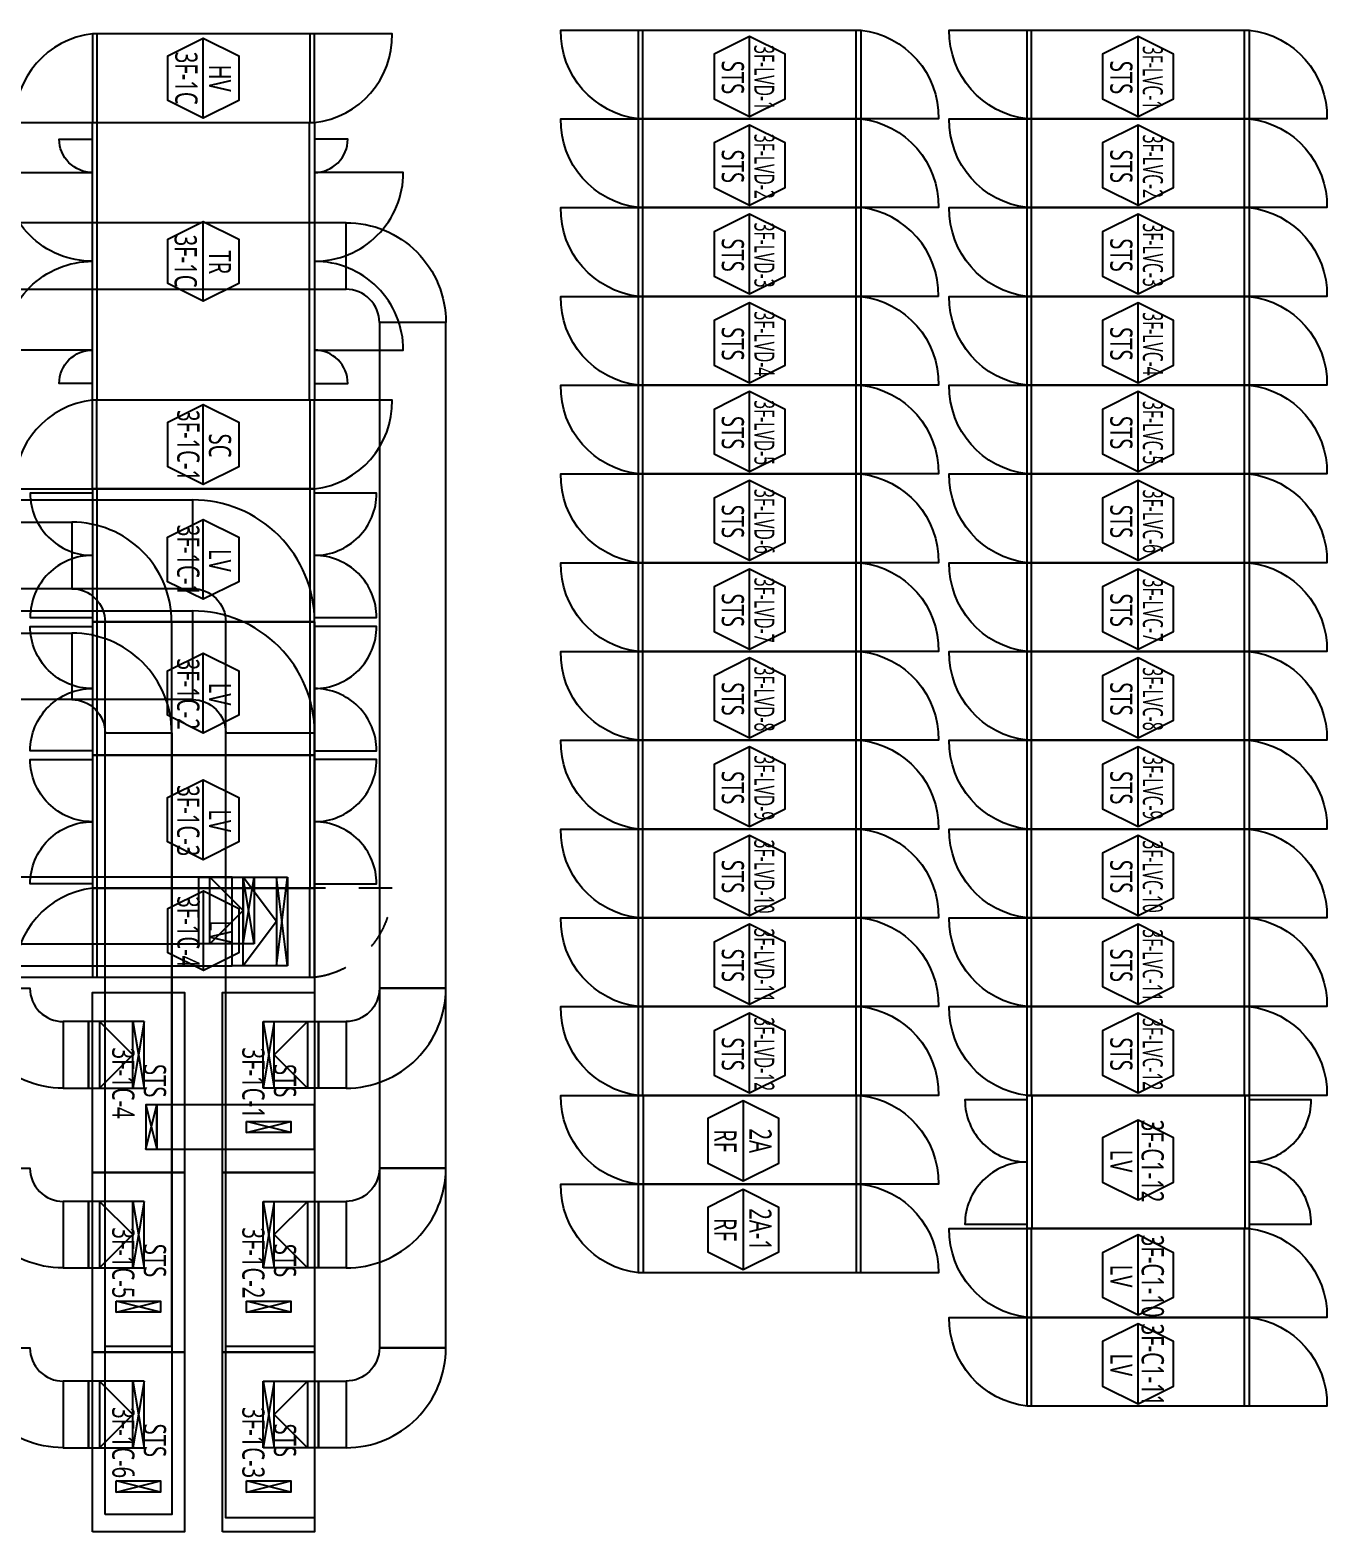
# Model space of a CAD drawing. Header units: millimetres. Extents: x -138191 to 245733, y -341087 to 835263.
# Drawn here: x -65716 to -54032, y 485705 to 499239 of the extents above; entities that cross this region are included whole.
import ezdxf
from ezdxf.enums import TextEntityAlignment as Align

# ---------------------------------------------------------------- set-up
doc = ezdxf.new("R2010")
doc.units = ezdxf.units.MM
doc.header["$LTSCALE"] = 300
doc.linetypes.add('D1', pattern=[3, 1, -1, 1])
for name, color, linetype in [('------00 Switch Gear', 3, 'Continuous'), ('------00 Switch Gear_Number', 1, 'Continuous'), ('-----26 Electrical Cable Tray_LV_STS1', 3, 'Continuous'), ('-----26 Electrical Cable Tray_LV_STS2', 2, 'Continuous'), ('-----26 Electrical Cable Tray_LV_UPS', 6, 'Continuous')]:
    doc.layers.add(name, color=color, linetype=linetype)
doc.styles.add('ELEC', font='malgun.ttf')

# ---------------------------------------------------------------- blocks, each defined once
blk = doc.blocks.new('STS-R')
blk.add_lwpolyline([(886994, -128588), (888614, -128588), (888614, -129418), (886994, -129418), (886994, -128588)])
blk = doc.blocks.new('A$495596483691')
at = {"color": 0}
for p, q in [((100, 600), (0, 600)), ((0, 600), (0, 0)), ((500, 600), (100, 600)), ((500, 0), (500, 600)), ((0, 0), (100, 0)), ((100, 0), (500, 0))]:
    blk.add_line(p, q, dxfattribs=at)
at = {"color": 8}
for p, q in [((400, 300), (100, 600)), ((100, 600), (100, 0)), ((400, 0), (400, 600)), ((400, 600), (500, 0)), ((500, 600), (400, 0)), ((400, 300), (100, 0))]:
    blk.add_line(p, q, dxfattribs=at)
blk = doc.blocks.new('A$480505980042')
at = {"color": 0}
for p, q in [((400, 800), (0, 800)), ((0, 800), (0, 0)), ((500, 800), (400, 800)), ((500, 0), (500, 800)), ((0, 0), (400, 0)), ((400, 0), (500, 0))]:
    blk.add_line(p, q, dxfattribs=at)
at = {"color": 8}
for p, q in [((100, 0), (0, 800)), ((0, 0), (100, 800)), ((100, 400), (400, 800)), ((100, 800), (100, 0)), ((400, 0), (400, 800)), ((100, 400), (400, 0))]:
    blk.add_line(p, q, dxfattribs=at)

msp = doc.modelspace()

# ---------------------------------------------------------------- linework, layer by layer
at = {"layer": '------00 Switch Gear'}
for p, q in [((-65111, 498405, 0), (-65111, 499205, 0)), ((-63193, 498405, 0), (-63193, 499205, 0)), ((-60194, 498439), (-60194, 499239)), ((-58274, 498439), (-58274, 499239)), ((-56694, 498439, 0), (-56694, 499239, 0)), ((-54774, 498439, 0), (-54774, 499239, 0)), ((-65111, 495905, 0), (-65111, 498405, 0)), ((-63197, 495905, 0), (-63197, 498405, 0)), ((-60194, 497639), (-60194, 498439)), ((-58274, 497639), (-58274, 498439)), ((-56694, 497639, 0), (-56694, 498439, 0)), ((-54774, 497639, 0), (-54774, 498439, 0)), ((-60194, 496839), (-60194, 497639)), ((-58274, 496839), (-58274, 497639)), ((-56694, 496839, 0), (-56694, 497639, 0)), ((-54774, 496839, 0), (-54774, 497639, 0)), ((-60194, 496039), (-60194, 496839)), ((-58274, 496039), (-58274, 496839)), ((-56694, 496039, 0), (-56694, 496839, 0)), ((-54774, 496039, 0), (-54774, 496839, 0)), ((-60194, 495239), (-60194, 496039)), ((-58274, 495239), (-58274, 496039)), ((-56694, 495239, 0), (-56694, 496039, 0)), ((-54774, 495239, 0), (-54774, 496039, 0)), ((-65113, 495105, 0), (-65113, 495905, 0)), ((-63193, 495105, 0), (-63193, 495905, 0)), ((-60194, 494439), (-60194, 495239)), ((-58274, 494439), (-58274, 495239)), ((-56694, 494439, 0), (-56694, 495239, 0)), ((-54774, 494439, 0), (-54774, 495239, 0)), ((-65114, 495105, 0), (-65114, 493905, 0)), ((-63196, 495105, 0), (-63196, 493905, 0)), ((-60194, 493639), (-60194, 494439)), ((-58274, 493639), (-58274, 494439)), ((-56694, 493639, 0), (-56694, 494439, 0)), ((-54774, 493639, 0), (-54774, 494439, 0)), ((-65114, 493905, 0), (-65114, 492705, 0)), ((-63196, 493905, 0), (-63196, 492705, 0)), ((-60194, 492839), (-60194, 493639)), ((-58274, 492839), (-58274, 493639)), ((-56694, 492839, 0), (-56694, 493639, 0)), ((-54774, 492839, 0), (-54774, 493639, 0)), ((-60194, 492039), (-60194, 492839)), ((-58274, 492039), (-58274, 492839)), ((-56694, 492039, 0), (-56694, 492839, 0)), ((-54774, 492039, 0), (-54774, 492839, 0)), ((-65114, 492705, 0), (-65114, 491505, 0)), ((-63196, 492705, 0), (-63196, 491505, 0)), ((-60194, 491239), (-60194, 492039)), ((-58274, 491239), (-58274, 492039)), ((-56694, 491239, 0), (-56694, 492039, 0)), ((-54774, 491239, 0), (-54774, 492039, 0)), ((-65112, 490705, 0), (-65112, 491505, 0)), ((-63194, 490705, 0), (-63194, 491505, 0)), ((-60194, 490439), (-60194, 491239)), ((-58274, 490439), (-58274, 491239)), ((-56694, 490439, 0), (-56694, 491239, 0)), ((-54774, 490439, 0), (-54774, 491239, 0)), ((-60194, 489639), (-60194, 490439)), ((-58274, 489639), (-58274, 490439)), ((-56694, 489639, 0), (-56694, 490439, 0)), ((-54774, 489639, 0), (-54774, 490439, 0)), ((-60191, 489639), (-60191, 488839)), ((-58273, 489639), (-58273, 488839)), ((-56691, 489639, 0), (-56691, 488439, 0)), ((-54773, 489639, 0), (-54773, 488439, 0)), ((-60191, 488839), (-60191, 488039)), ((-58273, 488839), (-58273, 488039)), ((-56694, 487639, 0), (-56694, 488439, 0)), ((-54774, 487639, 0), (-54774, 488439, 0)), ((-56694, 486839, 0), (-56694, 487639, 0)), ((-54774, 486839, 0), (-54774, 487639, 0))]:
    msp.add_line(p, q, dxfattribs=at)
at = {"layer": '------00 Switch Gear', "elevation": 0}
for points in [[(-65153, 499205, 0.385743), (-65853, 498405), (-65153, 498405)], [(-63153, 498405, 0.385743), (-62453, 499205), (-63153, 499205)], [(-56734, 498439, -0.385743), (-57434, 499239), (-56734, 499239)], [(-54732, 499239, -0.385743), (-54032, 498439), (-54732, 498439)], [(-56734, 497639, -0.385743), (-57434, 498439), (-56734, 498439)], [(-54732, 498439, -0.385743), (-54032, 497639), (-54732, 497639)], [(-65153, 496055), (-65453, 496055, -0.414214), (-65153, 496355), (-65953, 496355, -0.414214), (-65153, 497155, -0.414214), (-65953, 497955), (-65153, 497955, -0.414214), (-65453, 498255), (-65153, 498255)], [(-63153, 496055), (-62853, 496055, 0.414214), (-63153, 496355), (-62353, 496355, 0.414214), (-63153, 497155, 0.414214), (-62353, 497955), (-63153, 497955, 0.414214), (-62853, 498255), (-63153, 498255)], [(-56734, 496839, -0.385743), (-57434, 497639), (-56734, 497639)], [(-54732, 497639, -0.385743), (-54032, 496839), (-54732, 496839)], [(-56734, 496039, -0.385743), (-57434, 496839), (-56734, 496839)], [(-54732, 496839, -0.385743), (-54032, 496039), (-54732, 496039)], [(-56734, 495239, -0.385743), (-57434, 496039), (-56734, 496039)], [(-54732, 496039, -0.385743), (-54032, 495239), (-54732, 495239)], [(-65155, 495905, 0.385743), (-65855, 495105), (-65155, 495105)], [(-63153, 495105, 0.385743), (-62453, 495905), (-63153, 495905)], [(-56734, 494439, -0.385743), (-57434, 495239), (-56734, 495239)], [(-54732, 495239, -0.385743), (-54032, 494439), (-54732, 494439)], [(-65154, 495065), (-65714, 495065), (-65714, 495065, 0.414214), (-65154, 494505, 0.414214), (-65714, 493945), (-65154, 493945)], [(-63154, 493945), (-62594, 493945, 0.414214), (-63154, 494505, 0.414214), (-62594, 495065), (-63154, 495065)], [(-56734, 493639, -0.385743), (-57434, 494439), (-56734, 494439)], [(-54732, 494439, -0.385743), (-54032, 493639), (-54732, 493639)], [(-65154, 492745), (-65714, 492745, -0.414214), (-65154, 493305, -0.414214), (-65714, 493865), (-65714, 493865), (-65154, 493865)], [(-63154, 492745), (-62594, 492745, 0.414214), (-63154, 493305, 0.414214), (-62594, 493865), (-63154, 493865)], [(-56734, 492839, -0.385743), (-57434, 493639), (-56734, 493639)], [(-54732, 493639, -0.385743), (-54032, 492839), (-54732, 492839)], [(-56734, 492039, -0.385743), (-57434, 492839), (-56734, 492839)], [(-54732, 492839, -0.385743), (-54032, 492039), (-54732, 492039)], [(-65154, 491545), (-65714, 491545, -0.414214), (-65154, 492105, -0.414214), (-65714, 492665), (-65714, 492665), (-65154, 492665)], [(-63154, 491545), (-62594, 491545, 0.414214), (-63154, 492105, 0.414214), (-62594, 492665), (-63154, 492665)], [(-56734, 491239, -0.385743), (-57434, 492039), (-56734, 492039)], [(-54732, 492039, -0.385743), (-54032, 491239), (-54732, 491239)], [(-65154, 491505, 0.385743), (-65854, 490705), (-65154, 490705)], [(-56734, 490439, -0.385743), (-57434, 491239), (-56734, 491239)], [(-54732, 491239, -0.385743), (-54032, 490439), (-54732, 490439)], [(-56734, 489639, -0.385743), (-57434, 490439), (-56734, 490439)], [(-54732, 490439, -0.385743), (-54032, 489639), (-54773, 489639)], [(-56733, 489599), (-57293, 489599, 0.414214), (-56733, 489039, 0.414214), (-57293, 488479), (-56733, 488479)], [(-54733, 488479), (-54173, 488479, 0.414214), (-54733, 489039, 0.414214), (-54173, 489599), (-54173, 489599), (-54733, 489599)], [(-56734, 487639, -0.385743), (-57434, 488439), (-56734, 488439)], [(-54732, 488439, -0.385743), (-54032, 487639), (-54732, 487639)], [(-56734, 486839, -0.385743), (-57434, 487639), (-56734, 487639)], [(-54732, 487639, -0.385743), (-54032, 486839), (-54732, 486839)]]:
    msp.add_lwpolyline(points, format="xyb", dxfattribs=at)
for points in [[(-63153, 498405), (-63153, 499205), (-65153, 499205), (-65153, 498405)], [(-60234, 498439), (-60234, 499239), (-58232, 499239), (-58232, 498439)], [(-56734, 498439), (-56734, 499239), (-54732, 499239), (-54732, 498439)], [(-65153, 495905), (-65153, 498405), (-63153, 498405), (-63153, 495905)], [(-60234, 497639), (-60234, 498439), (-58232, 498439), (-58232, 497639)], [(-56734, 497639), (-56734, 498439), (-54732, 498439), (-54732, 497639)], [(-60234, 496839), (-60234, 497639), (-58232, 497639), (-58232, 496839)], [(-56734, 496839), (-56734, 497639), (-54732, 497639), (-54732, 496839)], [(-60234, 496039), (-60234, 496839), (-58232, 496839), (-58232, 496039)], [(-56734, 496039), (-56734, 496839), (-54732, 496839), (-54732, 496039)], [(-60234, 495239), (-60234, 496039), (-58232, 496039), (-58232, 495239)], [(-56734, 495239), (-56734, 496039), (-54732, 496039), (-54732, 495239)], [(-63153, 495105), (-63153, 495905), (-65155, 495905), (-65155, 495105)], [(-60234, 494439), (-60234, 495239), (-58232, 495239), (-58232, 494439)], [(-56734, 494439), (-56734, 495239), (-54732, 495239), (-54732, 494439)], [(-65154, 495105), (-65154, 493905), (-63154, 493905), (-63154, 495105)], [(-60234, 493639), (-60234, 494439), (-58232, 494439), (-58232, 493639)], [(-56734, 493639), (-56734, 494439), (-54732, 494439), (-54732, 493639)], [(-65154, 493905), (-65154, 492705), (-63154, 492705), (-63154, 493905)], [(-60234, 492839), (-60234, 493639), (-58232, 493639), (-58232, 492839)], [(-56734, 492839), (-56734, 493639), (-54732, 493639), (-54732, 492839)], [(-60234, 492039), (-60234, 492839), (-58232, 492839), (-58232, 492039)], [(-56734, 492039), (-56734, 492839), (-54732, 492839), (-54732, 492039)], [(-65154, 492705), (-65154, 491505), (-63154, 491505), (-63154, 492705)], [(-60234, 491239), (-60234, 492039), (-58232, 492039), (-58232, 491239)], [(-56734, 491239), (-56734, 492039), (-54732, 492039), (-54732, 491239)], [(-63154, 490705), (-63154, 491505), (-65154, 491505), (-65154, 490705)], [(-60234, 490439), (-60234, 491239), (-58232, 491239), (-58232, 490439)], [(-56734, 490439), (-56734, 491239), (-54732, 491239), (-54732, 490439)], [(-60234, 489639), (-60234, 490439), (-58232, 490439), (-58232, 489639)], [(-56734, 489639), (-56734, 490439), (-54732, 490439), (-54732, 489639)], [(-58233, 489639), (-58233, 488839), (-60233, 488839), (-60233, 489639)], [(-54733, 489639), (-54733, 488439), (-56733, 488439), (-56733, 489639)], [(-58233, 488839), (-58233, 488039), (-60233, 488039), (-60233, 488839)], [(-56734, 487639), (-56734, 488439), (-54732, 488439), (-54732, 487639)], [(-56734, 486839), (-56734, 487639), (-54732, 487639), (-54732, 486839)]]:
    msp.add_lwpolyline(points, close=True, dxfattribs=at)
at = {"layer": '------00 Switch Gear'}
for points in [[(-60234, 498439, -0.385743), (-60934, 499239), (-60234, 499239)], [(-58232, 499239, -0.385743), (-57532, 498439), (-58232, 498439)], [(-60234, 497639, -0.385743), (-60934, 498439), (-60234, 498439)], [(-58232, 498439, -0.385743), (-57532, 497639), (-58232, 497639)], [(-60234, 496839, -0.385743), (-60934, 497639), (-60234, 497639)], [(-60234, 496039, -0.385743), (-60934, 496839), (-60234, 496839)], [(-58232, 496839, -0.385743), (-57532, 496039), (-58232, 496039)], [(-60234, 495239, -0.385743), (-60934, 496039), (-60234, 496039)], [(-58232, 496039, -0.385743), (-57532, 495239), (-58232, 495239)], [(-60234, 494439, -0.385743), (-60934, 495239), (-60234, 495239)], [(-58232, 495239, -0.385743), (-57532, 494439), (-58232, 494439)], [(-60234, 493639, -0.385743), (-60934, 494439), (-60234, 494439)], [(-58232, 494439, -0.385743), (-57532, 493639), (-58232, 493639)], [(-60234, 492839, -0.385743), (-60934, 493639), (-60234, 493639)], [(-58232, 493639, -0.385743), (-57532, 492839), (-58232, 492839)], [(-60234, 492039, -0.385743), (-60934, 492839), (-60234, 492839)], [(-58232, 492839, -0.385743), (-57532, 492039), (-58232, 492039)], [(-60234, 491239, -0.385743), (-60934, 492039), (-60234, 492039)], [(-58232, 492039, -0.385743), (-57532, 491239), (-58232, 491239)], [(-60234, 490439, -0.385743), (-60934, 491239), (-60234, 491239)], [(-58232, 491239, -0.385743), (-57532, 490439), (-58232, 490439)], [(-60234, 489639, -0.385743), (-60934, 490439), (-60234, 490439)], [(-58232, 490439, -0.385743), (-57532, 489639), (-58232, 489639)], [(-60233, 488839, -0.385743), (-60933, 489639), (-60233, 489639)], [(-58233, 489639, -0.385743), (-57533, 488839), (-58233, 488839)], [(-60233, 488039, -0.385743), (-60933, 488839), (-60233, 488839)], [(-58233, 488839, -0.385743), (-57533, 488039), (-58233, 488039)]]:
    msp.add_lwpolyline(points, format="xyb", dxfattribs=at)
msp.add_lwpolyline([(-57532, 496839), (-58232, 496839)], dxfattribs=at)
at = {"layer": '------00 Switch Gear', "linetype": 'D1', "elevation": 0}
msp.add_lwpolyline([(-63154, 490705, 0.385743), (-62454, 491505), (-63154, 491505)], format="xyb", dxfattribs=at)
at = {"layer": '------00 Switch Gear'}
msp.add_arc((-58323, 496853), 791, 358.9984, 83.3735, dxfattribs=at)
at = {"layer": '------00 Switch Gear_Number', "elevation": 0}
for points in [[(-64155, 498445), (-64155, 499165), (-63835, 499005), (-63835, 498605), (-64155, 498445), (-64475, 498605), (-64475, 499005), (-64155, 499165)], [(-59233, 498461), (-59233, 499181), (-59553, 499021), (-59553, 498620), (-59233, 498461), (-58913, 498620), (-58913, 499021), (-59233, 499181)], [(-55733, 498461), (-55733, 499181), (-56053, 499021), (-56053, 498620), (-55733, 498461), (-55413, 498620), (-55413, 499021), (-55733, 499181)], [(-59233, 497661), (-59233, 498381), (-59553, 498221), (-59553, 497820), (-59233, 497661), (-58913, 497820), (-58913, 498221), (-59233, 498381)], [(-55733, 497661), (-55733, 498381), (-56053, 498221), (-56053, 497820), (-55733, 497661), (-55413, 497820), (-55413, 498221), (-55733, 498381)], [(-64155, 496795), (-64155, 497515), (-63835, 497355), (-63835, 496955), (-64155, 496795), (-64475, 496955), (-64475, 497355), (-64155, 497515)], [(-59233, 496861), (-59233, 497581), (-59553, 497421), (-59553, 497020), (-59233, 496861), (-58913, 497020), (-58913, 497421), (-59233, 497581)], [(-55733, 496861), (-55733, 497581), (-56053, 497421), (-56053, 497020), (-55733, 496861), (-55413, 497020), (-55413, 497421), (-55733, 497581)], [(-59233, 496061), (-59233, 496781), (-59553, 496621), (-59553, 496220), (-59233, 496061), (-58913, 496220), (-58913, 496621), (-59233, 496781)], [(-55733, 496061), (-55733, 496781), (-56053, 496621), (-56053, 496220), (-55733, 496061), (-55413, 496220), (-55413, 496621), (-55733, 496781)], [(-59233, 495261), (-59233, 495981), (-59553, 495821), (-59553, 495420), (-59233, 495261), (-58913, 495420), (-58913, 495821), (-59233, 495981)], [(-55733, 495261), (-55733, 495981), (-56053, 495821), (-56053, 495420), (-55733, 495261), (-55413, 495420), (-55413, 495821), (-55733, 495981)], [(-64155, 495144), (-64155, 495864), (-63835, 495704), (-63835, 495304), (-64155, 495144), (-64475, 495304), (-64475, 495704), (-64155, 495864)], [(-59233, 494461), (-59233, 495181), (-59553, 495021), (-59553, 494620), (-59233, 494461), (-58913, 494620), (-58913, 495021), (-59233, 495181)], [(-55733, 494461), (-55733, 495181), (-56053, 495021), (-56053, 494620), (-55733, 494461), (-55413, 494620), (-55413, 495021), (-55733, 495181)], [(-64156, 494109), (-64156, 494829), (-63836, 494669), (-63836, 494268), (-64156, 494109), (-64476, 494268), (-64476, 494669), (-64156, 494829)], [(-59233, 493661), (-59233, 494381), (-59553, 494221), (-59553, 493820), (-59233, 493661), (-58913, 493820), (-58913, 494221), (-59233, 494381)], [(-55733, 493661), (-55733, 494381), (-56053, 494221), (-56053, 493820), (-55733, 493661), (-55413, 493820), (-55413, 494221), (-55733, 494381)], [(-64156, 492904), (-64156, 493624), (-63836, 493464), (-63836, 493064), (-64156, 492904), (-64476, 493064), (-64476, 493464), (-64156, 493624)], [(-59233, 492861), (-59233, 493581), (-59553, 493421), (-59553, 493020), (-59233, 492861), (-58913, 493020), (-58913, 493421), (-59233, 493581)], [(-55733, 492861), (-55733, 493581), (-56053, 493421), (-56053, 493020), (-55733, 492861), (-55413, 493020), (-55413, 493421), (-55733, 493581)], [(-59233, 492061), (-59233, 492781), (-59553, 492621), (-59553, 492220), (-59233, 492061), (-58913, 492220), (-58913, 492621), (-59233, 492781)], [(-55733, 492061), (-55733, 492781), (-56053, 492621), (-56053, 492220), (-55733, 492061), (-55413, 492220), (-55413, 492621), (-55733, 492781)], [(-64156, 491763), (-64156, 492483), (-63836, 492324), (-63836, 491923), (-64156, 491763), (-64476, 491923), (-64476, 492324), (-64156, 492483)], [(-59233, 491261), (-59233, 491981), (-59553, 491821), (-59553, 491420), (-59233, 491261), (-58913, 491420), (-58913, 491821), (-59233, 491981)], [(-55733, 491261), (-55733, 491981), (-56053, 491821), (-56053, 491420), (-55733, 491261), (-55413, 491420), (-55413, 491821), (-55733, 491981)], [(-64154, 490763), (-64154, 491483), (-63834, 491324), (-63834, 490923), (-64154, 490763), (-64474, 490923), (-64474, 491324), (-64154, 491483)], [(-59233, 490461), (-59233, 491181), (-59553, 491021), (-59553, 490620), (-59233, 490461), (-58913, 490620), (-58913, 491021), (-59233, 491181)], [(-55733, 490461), (-55733, 491181), (-56053, 491021), (-56053, 490620), (-55733, 490461), (-55413, 490620), (-55413, 491021), (-55733, 491181)], [(-59233, 489661), (-59233, 490381), (-59553, 490221), (-59553, 489820), (-59233, 489661), (-58913, 489820), (-58913, 490221), (-59233, 490381)], [(-55733, 489661), (-55733, 490381), (-56053, 490221), (-56053, 489820), (-55733, 489661), (-55413, 489820), (-55413, 490221), (-55733, 490381)], [(-55734, 488697), (-55734, 489417), (-56054, 489257), (-56054, 488857), (-55734, 488697), (-55414, 488857), (-55414, 489257), (-55734, 489417)], [(-55733, 487661), (-55733, 488381), (-56053, 488221), (-56053, 487820), (-55733, 487661), (-55413, 487820), (-55413, 488221), (-55733, 488381)], [(-55733, 486861), (-55733, 487581), (-56053, 487421), (-56053, 487020), (-55733, 486861), (-55413, 487020), (-55413, 487421), (-55733, 487581)]]:
    msp.add_lwpolyline(points, dxfattribs=at)
at = {"layer": '------00 Switch Gear_Number', "color": 1, "elevation": 0}
for points in [[(-59291, 489590), (-59291, 488870), (-58971, 489029), (-58971, 489430), (-59291, 489590), (-59611, 489430), (-59611, 489029), (-59291, 488870)], [(-59291, 488790), (-59291, 488070), (-58971, 488229), (-58971, 488630), (-59291, 488790), (-59611, 488630), (-59611, 488229), (-59291, 488070)]]:
    msp.add_lwpolyline(points, dxfattribs=at)
at = {"layer": '-----26 Electrical Cable Tray_LV_STS1', "elevation": 0}
for points in [[(-69998, 495005), (-64252, 495005), (-64252, 494205), (-69998, 494205)], [(-70295, 494805), (-65340, 494805), (-65340, 494205), (-70295, 494205)], [(-69995, 494005), (-64252, 494005), (-64252, 493205), (-69995, 493205)], [(-65040, 487375), (-65040, 493905), (-64440, 493905), (-64440, 487375)], [(-63152, 493905), (-63152, 485832), (-63952, 485832), (-63952, 493905)], [(-70294, 493805), (-65339, 493805), (-65339, 493205), (-70294, 493205)], [(-65039, 485863), (-65039, 492905), (-64439, 492905), (-64439, 485863)], [(-63152, 492905), (-63152, 487375), (-63952, 487375), (-63952, 492905)], [(-64573, 489155), (-64573, 489555), (-64673, 489555), (-64673, 489155)], [(-64573, 489555), (-64573, 489155), (-63152, 489155), (-63152, 489555)], [(-63767, 489405), (-63367, 489405), (-63367, 489305), (-63767, 489305)], [(-64940, 487785), (-64540, 487785), (-64540, 487685), (-64940, 487685)], [(-63767, 487785), (-63367, 487785), (-63367, 487685), (-63767, 487685)], [(-64940, 486165), (-64540, 486165), (-64540, 486065), (-64940, 486065)], [(-63767, 486165), (-63367, 486165), (-63367, 486065), (-63767, 486065)]]:
    msp.add_lwpolyline(points, close=True, dxfattribs=at)
for points in [[(-64252, 495005), (-64252, 494205, -0.414214), (-63952, 493905), (-63152, 493905, 0.414214)], [(-65340, 494205), (-65340, 494205, -0.414214), (-65040, 493905), (-65040, 493905), (-64440, 493905, 0.414214), (-65340, 494805)], [(-64252, 494005), (-64252, 493205, -0.414214), (-63952, 492905), (-63152, 492905, 0.414214)], [(-65339, 493205), (-65339, 493205, -0.414214), (-65039, 492905), (-65039, 492905), (-64439, 492905, 0.414214), (-65339, 493805)]]:
    msp.add_lwpolyline(points, format="xyb", close=True, dxfattribs=at)
for points in [[(-64673, 489155), (-64573, 489555)], [(-64673, 489555), (-64573, 489155)], [(-63767, 489305), (-63367, 489405)], [(-63367, 489305), (-63767, 489405)], [(-64940, 487685), (-64540, 487785)], [(-64540, 487685), (-64940, 487785)], [(-63767, 487685), (-63367, 487785)], [(-63367, 487685), (-63767, 487785)], [(-64940, 486065), (-64540, 486165)], [(-64540, 486065), (-64940, 486165)], [(-63767, 486065), (-63367, 486165)], [(-63367, 486065), (-63767, 486165)]]:
    msp.add_lwpolyline(points, dxfattribs=at)
at = {"layer": '-----26 Electrical Cable Tray_LV_STS2', "elevation": 0}
for points in [[(-76992, 497503), (-76992, 496903), (-62869, 496903), (-62869, 497503)], [(-75792, 497503), (-75792, 496903), (-62869, 496903), (-62869, 497503)], [(-75792, 497503), (-75792, 496903), (-62869, 496903), (-62869, 497503)], [(-62569, 488984), (-61969, 488984), (-61969, 496603), (-62569, 496603)], [(-62569, 487364), (-61969, 487364), (-61969, 496603), (-62569, 496603)], [(-62569, 490604), (-61969, 490604), (-61969, 496603), (-62569, 496603)], [(-65417, 490304), (-65417, 489704), (-65189, 489704), (-65189, 490304)], [(-62869, 490304), (-62869, 489704), (-63117, 489704), (-63117, 490304)], [(-65417, 488684), (-65417, 488084), (-65189, 488084), (-65189, 488684)], [(-62869, 488684), (-62869, 488084), (-63117, 488084), (-63117, 488684)], [(-65417, 487064), (-65417, 486464), (-65189, 486464), (-65189, 487064)], [(-62869, 487064), (-62869, 486464), (-63117, 486464), (-63117, 487064)]]:
    msp.add_lwpolyline(points, close=True, dxfattribs=at)
for points in [[(-62569, 496603), (-62569, 496603, 0.414214), (-62869, 496903), (-62869, 496903), (-62869, 497503, -0.414214), (-61969, 496603)], [(-62569, 496603), (-62569, 496603, 0.414214), (-62869, 496903), (-62869, 496903), (-62869, 497503, -0.414214), (-61969, 496603)], [(-65717, 490604), (-65717, 490604, 0.414214), (-65417, 490304), (-65417, 490304), (-65417, 489704, -0.414214), (-66317, 490604)], [(-62569, 490604), (-62569, 490604, -0.414214), (-62869, 490304), (-62869, 490304), (-62869, 489704, 0.414214), (-61969, 490604)], [(-65717, 488984), (-65717, 488984, 0.414214), (-65417, 488684), (-65417, 488684), (-65417, 488084, -0.414214), (-66317, 488984)], [(-62569, 488984), (-62569, 488984, -0.414214), (-62869, 488684), (-62869, 488684), (-62869, 488084, 0.414214), (-61969, 488984)], [(-65717, 487364), (-65717, 487364, 0.414214), (-65417, 487064), (-65417, 487064), (-65417, 486464, -0.414214), (-66317, 487364)], [(-62569, 487364), (-62569, 487364, -0.414214), (-62869, 487064), (-62869, 487064), (-62869, 486464, 0.414214), (-61969, 487364)]]:
    msp.add_lwpolyline(points, format="xyb", close=True, dxfattribs=at)
at = {"layer": '-----26 Electrical Cable Tray_LV_UPS', "elevation": 0}
for points in [[(-81218, 491005), (-64196, 491005), (-64196, 491605), (-81218, 491605)], [(-81218, 490805), (-63896, 490805), (-63896, 491605), (-81218, 491605)]]:
    msp.add_lwpolyline(points, close=True, dxfattribs=at)

# ---------------------------------------------------------------- block references
at = {"layer": '------00 Switch Gear', "rotation": 90.00000000000001}
for p in [(-193742, -398049, 0), (-192570, -398049, 0), (-193742, -399669, 0), (-192570, -399669, 0), (-193742, -401289, 0), (-192570, -401289, 0)]:
    msp.add_blockref('STS-R', p, dxfattribs=at)
at = {"layer": '-----26 Electrical Cable Tray_LV_STS2'}
for p in [(-65189, 489704, 0), (-65189, 488084, 0), (-65189, 486464, 0)]:
    msp.add_blockref('A$495596483691', p, dxfattribs=at)
at = {"layer": '-----26 Electrical Cable Tray_LV_STS2', "xscale": -1}
for p in [(-63117, 489704, 0), (-63117, 488084, 0), (-63117, 486464, 0)]:
    msp.add_blockref('A$495596483691', p, dxfattribs=at)
at = {"layer": '-----26 Electrical Cable Tray_LV_UPS', "xscale": -1, "rotation": 180}
msp.add_blockref('A$495596483691', (-64196, 491605, 0), dxfattribs=at)
at = {"layer": '-----26 Electrical Cable Tray_LV_UPS', "xscale": -1}
msp.add_blockref('A$480505980042', (-63396, 490805, 0), dxfattribs=at)

# ---------------------------------------------------------------- texts
at = {"layer": '------00 Switch Gear_Number', "color": 0, "style": 'ELEC'}
for s, height, width, p in [('3F-1C', 200, 0.7, (-64307, 498805, 0)), ('3F-LVD-1', 180, 0.6, (-59101, 498811)), ('3F-LVC-1', 180, 0.6, (-55601, 498811, 0)), ('HV', 200, 0.7, (-64004, 498805, 0)), ('STS', 200, 0.7, (-59384, 498811)), ('STS', 200, 0.7, (-55884, 498811, 0)), ('3F-LVD-2', 180, 0.6, (-59100, 498011)), ('3F-LVC-2', 180, 0.6, (-55600, 498011, 0)), ('STS', 200, 0.7, (-59384, 498011)), ('STS', 200, 0.7, (-55884, 498011, 0)), ('3F-1C', 200, 0.7, (-64313, 497157, 0)), ('3F-LVD-3', 180, 0.6, (-59100, 497211)), ('3F-LVC-3', 180, 0.6, (-55600, 497211, 0)), ('TR', 200, 0.7, (-64004, 497146, 0)), ('STS', 200, 0.7, (-59384, 497211)), ('STS', 200, 0.7, (-55884, 497211, 0)), ('3F-LVD-4', 180, 0.6, (-59100, 496411)), ('3F-LVC-4', 180, 0.6, (-55600, 496411, 0)), ('STS', 200, 0.7, (-59384, 496411)), ('STS', 200, 0.7, (-55884, 496411, 0)), ('3F-LVD-5', 180, 0.6, (-59100, 495611)), ('3F-LVC-5', 180, 0.6, (-55600, 495611, 0)), ('3F-1C-1', 200, 0.7, (-64289, 495495, 0)), ('STS', 200, 0.7, (-59384, 495611)), ('STS', 200, 0.7, (-55884, 495611, 0)), ('SC', 200, 0.7, (-64004, 495495, 0)), ('3F-LVD-6', 180, 0.6, (-59100, 494811)), ('3F-LVC-6', 180, 0.6, (-55600, 494811, 0)), ('STS', 200, 0.7, (-59384, 494811)), ('STS', 200, 0.7, (-55884, 494811, 0)), ('3F-1C-1', 200, 0.7, (-64290, 494460, 0)), ('LV', 200, 0.7, (-64005, 494460, 0)), ('3F-LVD-7', 180, 0.6, (-59100, 494011)), ('3F-LVC-7', 180, 0.6, (-55600, 494011, 0)), ('STS', 200, 0.7, (-59384, 494011)), ('STS', 200, 0.7, (-55884, 494011, 0)), ('3F-1C-2', 200, 0.7, (-64290, 493255, 0)), ('3F-LVD-8', 180, 0.6, (-59100, 493211)), ('3F-LVC-8', 180, 0.6, (-55600, 493211, 0)), ('LV', 200, 0.7, (-64005, 493255, 0)), ('STS', 200, 0.7, (-59384, 493211)), ('STS', 200, 0.7, (-55884, 493211, 0)), ('3F-LVD-9', 180, 0.6, (-59100, 492411)), ('3F-LVC-9', 180, 0.6, (-55600, 492411, 0)), ('STS', 200, 0.7, (-59384, 492411)), ('STS', 200, 0.7, (-55884, 492411, 0)), ('3F-1C-3', 200, 0.7, (-64290, 492114, 0)), ('LV', 200, 0.7, (-64005, 492114, 0)), ('3F-LVD-10', 180, 0.6, (-59101, 491611)), ('3F-LVC-10', 180, 0.6, (-55601, 491611, 0)), ('STS', 200, 0.7, (-59384, 491611)), ('STS', 200, 0.7, (-55884, 491611, 0)), ('3F-1C-4', 200, 0.7, (-64288, 491114, 0)), ('LV', 200, 0.7, (-64003, 491114, 0)), ('3F-LVD-11', 180, 0.6, (-59101, 490811)), ('3F-LVC-11', 180, 0.6, (-55601, 490811, 0)), ('STS', 200, 0.7, (-59384, 490811)), ('STS', 200, 0.7, (-55884, 490811, 0)), ('3F-LVD-12', 180, 0.6, (-59101, 490011)), ('3F-LVC-12', 180, 0.6, (-55601, 490011, 0)), ('3F-1C-4', 200, 0.7, (-64875, 489750, 0)), ('3F-1C-1', 200, 0.7, (-63703, 489750, 0)), ('STS', 200, 0.7, (-59384, 490011)), ('STS', 200, 0.7, (-55884, 490011, 0)), ('STS', 200, 0.7, (-64590, 489771, 0)), ('STS', 200, 0.7, (-63418, 489771, 0)), ('3F-C1-12', 200, 0.7, (-55602, 489048, 0)), ('LV', 200, 0.7, (-55885, 489048, 0)), ('3F-1C-5', 200, 0.7, (-64875, 488130, 0)), ('3F-1C-2', 200, 0.7, (-63703, 488130, 0)), ('3F-C1-10', 200, 0.7, (-55601, 488011, 0)), ('STS', 200, 0.7, (-64590, 488151, 0)), ('STS', 200, 0.7, (-63418, 488151, 0)), ('LV', 200, 0.7, (-55884, 488011, 0)), ('3F-C1-11', 200, 0.7, (-55601, 487211, 0)), ('LV', 200, 0.7, (-55884, 487211, 0)), ('3F-1C-6', 200, 0.7, (-64875, 486510, 0)), ('3F-1C-3', 200, 0.7, (-63703, 486510, 0)), ('STS', 200, 0.7, (-64590, 486531, 0)), ('STS', 200, 0.7, (-63418, 486531, 0))]:
    msp.add_text(s, height=height, rotation=270, dxfattribs=dict(at, width=width)).set_placement(p, align=Align.MIDDLE_CENTER)
at = {"layer": '------00 Switch Gear_Number', "color": 7, "style": 'ELEC', "width": 0.7}
for s, p in [('RF', (-59451, 489230)), ('2A', (-59135, 489230)), ('2A-1', (-59136, 488430)), ('RF', (-59451, 488430))]:
    msp.add_text(s, height=200, rotation=270, dxfattribs=at).set_placement(p, align=Align.MIDDLE_CENTER)

doc.saveas('drawing.dxf')
